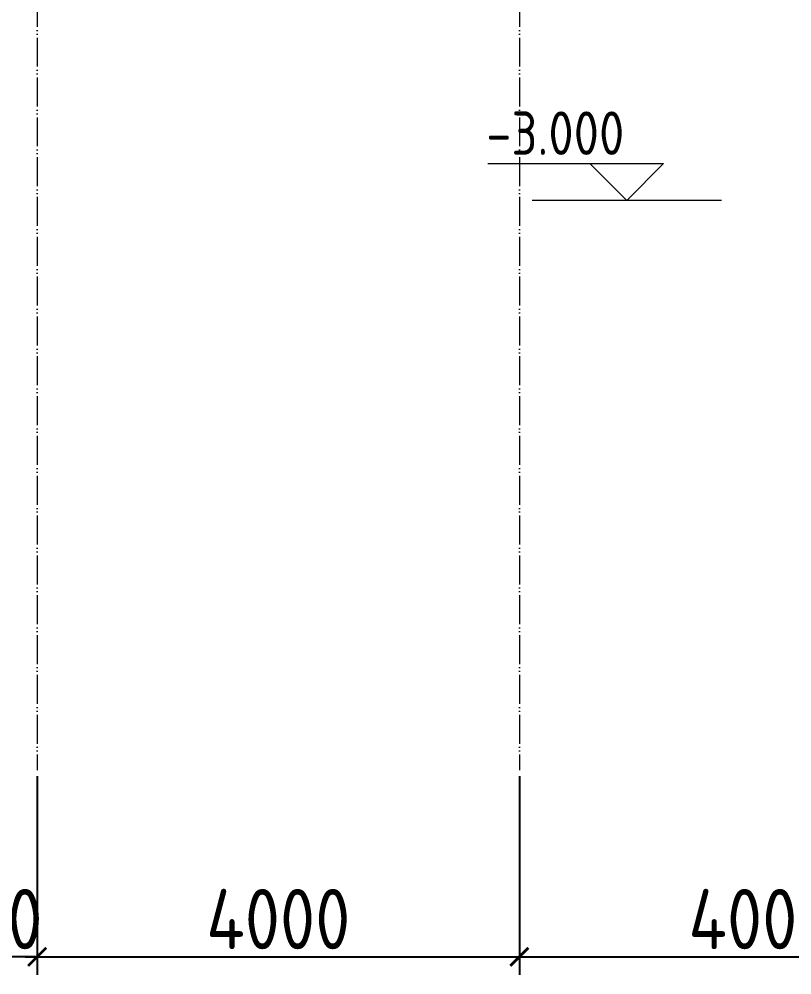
# Model space of a CAD drawing. Header units: millimetres. Extents: x 163705 to 1616509, y 81827 to 302547.
# Drawn here: x 1435736 to 1442146, y 133638 to 141563 of the extents above; entities that cross this region are included whole.
import ezdxf
from ezdxf.enums import TextEntityAlignment as Align

# ---------------------------------------------------------------- set-up
doc = ezdxf.new("R2010")
doc.units = ezdxf.units.MM
doc.header["$LTSCALE"] = 10
doc.linetypes.add('ACAD_ISO05W100', pattern=[33, 24, -3, 0, -3, 0, -3])
for name, color, linetype, lineweight in [('1-双点线', 8, 'ACAD_ISO05W100', 0), ('1-文本', 4, 'Continuous', 0), ('1-标注', 3, 'Continuous', 0)]:
    doc.layers.add(name, color=color, linetype=linetype, lineweight=lineweight)
doc.styles.add('HZ', font='gbenor.shx', dxfattribs={"bigfont": 'gbcbig.shx'})
doc.dimstyles.new('100$0', dxfattribs={"dimscale": 100, "dimtxt": 5, "dimasz": 1.5, "dimexe": 1.5, "dimexo": 0.5, "dimtad": 1, "dimdec": 0, "dimdsep": 46, "dimtxsty": 'HZ', "dimblk": 'ARCHTICK', "dimcen": 2.5, "dimdle": 1, "dimclrd": 256, "dimclre": 256, "dimadec": 0, "dimazin": 0, "dimtfac": 1, "dimtdec": 0, "dimtmove": 0, "dimatfit": 3, "dimfxl": 0, "dimarcsym": 0})

# ---------------------------------------------------------------- blocks, each defined once
blk = doc.blocks.new('_ArchTick')
at = {"const_width": 0.15}
blk.add_lwpolyline([(-0.5, -0.5), (0.5, 0.5)], dxfattribs=at)
blk = doc.blocks.new('*D354')
at = {"layer": '1-标注', "lineweight": -2, "transparency": 16777216}
for p, q in [((1435885.6, 135285.1), (1435885.6, 133638.4)), ((1439885.6, 135285.1), (1439885.6, 133638.4)), ((1435785.6, 133788.4), (1439985.6, 133788.4))]:
    blk.add_line(p, q, dxfattribs=at)
at = {"layer": 'Defpoints', "transparency": 16777216}
for p in [(1435885.6, 135335.1), (1439885.6, 135335.1), (1439885.6, 133788.4)]:
    blk.add_point(p, dxfattribs=at)
at = {"layer": '1-标注', "lineweight": -2, "transparency": 16777216, "xscale": 150, "yscale": 150, "zscale": 150, "rotation": 180}
blk.add_blockref('_ArchTick', (1435885.6, 133788.4), dxfattribs=at)
at = {"layer": '1-标注', "lineweight": -2, "transparency": 16777216, "xscale": 150, "yscale": 150, "zscale": 150}
blk.add_blockref('_ArchTick', (1439885.6, 133788.4), dxfattribs=at)
at = {"layer": '1-标注', "transparency": 16777216, "insert": (1437885.6, 134100.9), "char_height": 500, "attachment_point": 5, "style": 'HZ'}
blk.add_mtext('4000', dxfattribs=at)
blk = doc.blocks.new('*D355')
at = {"layer": '1-标注', "lineweight": -2, "transparency": 16777216}
for p, q in [((1439885.6, 135285.1), (1439885.6, 133638.4)), ((1443885.6, 135285.1), (1443885.6, 133638.4)), ((1439785.6, 133788.4), (1443985.6, 133788.4))]:
    blk.add_line(p, q, dxfattribs=at)
at = {"layer": 'Defpoints', "transparency": 16777216}
for p in [(1439885.6, 135335.1), (1443885.6, 135335.1), (1443885.6, 133788.4)]:
    blk.add_point(p, dxfattribs=at)
at = {"layer": '1-标注', "lineweight": -2, "transparency": 16777216, "xscale": 150, "yscale": 150, "zscale": 150, "rotation": 180}
blk.add_blockref('_ArchTick', (1439885.6, 133788.4), dxfattribs=at)
at = {"layer": '1-标注', "lineweight": -2, "transparency": 16777216, "xscale": 150, "yscale": 150, "zscale": 150}
blk.add_blockref('_ArchTick', (1443885.6, 133788.4), dxfattribs=at)
at = {"layer": '1-标注', "transparency": 16777216, "insert": (1441885.6, 134100.9), "char_height": 500, "attachment_point": 5, "style": 'HZ'}
blk.add_mtext('4000', dxfattribs=at)
blk = doc.blocks.new('*D368')
at = {"layer": '1-标注', "lineweight": -2, "transparency": 16777216}
for p, q in [((1434885.6, 143009.6), (1434885.6, 133638.4)), ((1435885.6, 135285.1), (1435885.6, 133638.4)), ((1434885.6, 133788.4), (1434735.6, 133788.4)), ((1435885.6, 133788.4), (1434885.6, 133788.4)), ((1435885.6, 133788.4), (1436035.6, 133788.4))]:
    blk.add_line(p, q, dxfattribs=at)
at = {"layer": 'Defpoints', "transparency": 16777216}
for p in [(1434885.6, 143059.6), (1435885.6, 135335.1), (1434885.6, 133788.4)]:
    blk.add_point(p, dxfattribs=at)
at = {"layer": '1-标注', "lineweight": -2, "transparency": 16777216, "xscale": 150, "yscale": 150, "zscale": 150}
blk.add_blockref('_ArchTick', (1434885.6, 133788.4), dxfattribs=at)
at = {"layer": '1-标注', "lineweight": -2, "transparency": 16777216, "xscale": 150, "yscale": 150, "zscale": 150, "rotation": 180}
blk.add_blockref('_ArchTick', (1435885.6, 133788.4), dxfattribs=at)
at = {"layer": '1-标注', "transparency": 16777216, "insert": (1435385.6, 134100.9), "char_height": 500, "attachment_point": 5, "style": 'HZ'}
blk.add_mtext('1000', dxfattribs=at)

msp = doc.modelspace()

# ---------------------------------------------------------------- linework, layer by layer
at = {"layer": '1-双点线'}
for p, q in [((1435885.648, 143059.632), (1435885.648, 135335.06)), ((1439885.648, 143059.632), (1439885.648, 135335.06))]:
    msp.add_line(p, q, dxfattribs=at)
at = {"layer": '1-文本'}
msp.add_line((1441562.436, 140059.632), (1439991.341, 140059.632), dxfattribs=at)
msp.add_lwpolyline([(1439623.564, 140365.102), (1441082.359, 140365.102), (1440776.889, 140059.632), (1440471.418, 140365.102)], dxfattribs=at)

# ---------------------------------------------------------------- texts
at = {"layer": '1-文本', "style": 'HZ'}
msp.add_text('-3.000', height=360, dxfattribs=at).set_placement((1440756.418, 140437.102), align=Align.RIGHT)

# ---------------------------------------------------------------- dimensions: what is measured, and where the dimension line sits
at = {"layer": '1-标注'}
for base, p1, p2, override, picture, middle in [((1434885.648, 133788.354), (1435885.648, 135335.06), (1434885.648, 143059.632), {"dimtol": 0, "dimlim": 0, "dimtdec": 0, "dimtix": 1}, '*D368', (1435385.648, 134100.854)), ((1439885.648, 133788.354), (1435885.648, 135335.06), (1439885.648, 135335.06), {"dimtix": 1}, '*D354', (1437885.648, 134100.854)), ((1443885.648, 133788.354), (1439885.648, 135335.06), (1443885.648, 135335.06), {"dimtol": 0, "dimlim": 0, "dimtdec": 8, "dimtix": 1}, '*D355', (1441885.648, 134100.854))]:
    dim = msp.add_linear_dim(base=base, p1=p1, p2=p2, dimstyle='100$0', override=override, dxfattribs=at)
    dim.commit()
    dim.dimension.update_dxf_attribs({"geometry": picture, "text_midpoint": middle})

doc.saveas('drawing.dxf')
